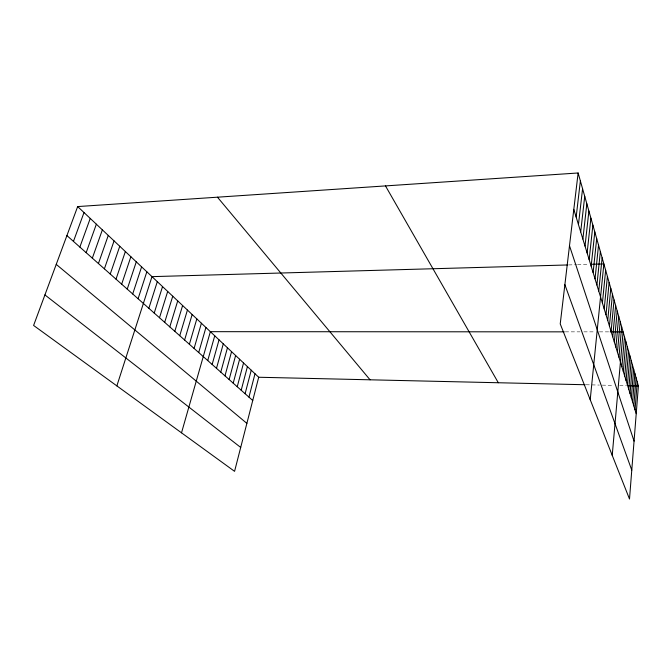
<?xml version="1.0" encoding="UTF-8"?>
<svg xmlns="http://www.w3.org/2000/svg" width="672" height="672" viewBox="0 0 672 672"><rect width="100%" height="100%" fill="white"/><g stroke="black" fill="none" stroke-linecap="round" stroke-linejoin="round"><path stroke-width="0.5" stroke-dasharray="3.36 2.52" d="M568.596 264.928L576.568 264.709M577.567 264.676L588.63 264.365M565.295 331.85L579.995 331.859M583.859 331.859L595.501 331.867M599.399 331.867L610.201 331.867M586.026 384.762L599.382 385.064M602.272 385.132L613.872 385.4M619.71 385.535L626.564 385.686"/><path stroke-width="1.01" d="M635.023 409.819L637.241 381.881M578.122 172.981L638.4 385.963L629.504 499.019L560.23 323.912L578.122 172.981L77.666 206.573L33.6 325.45L234.57 471.341L258.703 377.252L77.666 206.573M631.327 397.715L633.654 369.197M632.587 401.822L634.872 373.498M633.814 405.854L636.073 377.723M628.757 389.281L631.159 360.368M630.059 393.54L632.419 364.829M626.086 380.537L628.564 351.221M627.43 384.955L629.874 355.832M623.314 371.465L625.884 341.729M624.716 376.043L627.236 346.517M612.226 455.339L623.095 331.876L610.201 331.867M621.886 366.803L624.498 336.848M617.442 352.254L620.197 321.644M618.954 357.193L621.659 326.81M615.905 347.214L618.71 316.378M612.738 336.823L615.636 305.542M614.334 342.073L617.19 311.01M609.428 326.012L612.444 294.252M611.1 331.472L614.057 299.956M607.732 320.435L610.798 288.439M604.212 308.935L607.404 276.444M605.993 314.748L609.118 282.509M602.406 302.996L605.648 270.262M598.752 291.035L602.129 257.804M590.218 399.722L603.868 263.936L591.654 264.281M596.912 285.02L600.356 251.538M595.031 278.872L598.542 245.146M591.158 266.179L594.812 231.949M593.116 272.597L596.694 238.619M589.159 259.627L592.88 225.137M587.11 252.924L590.906 218.173M585.018 246.07L588.899 211.058M582.876 239.064L586.832 203.784M580.684 231.899L584.732 196.342M576.156 217.048L580.373 180.944M578.449 224.557L582.574 188.731M248.951 397.127L254.999 373.758M245.104 393.708L251.236 370.213M241.198 390.247L247.414 366.61M237.233 386.728L243.541 362.956M233.209 383.158L239.61 359.251M229.127 379.529L235.62 355.488M224.977 375.85L231.571 351.666M220.769 372.112L227.455 347.794M216.493 368.323L223.28 343.854M212.15 364.468L219.038 339.856M207.74 360.553L214.738 335.798M181.516 432.818L210.361 331.674L564.245 331.85M198.71 352.54L205.918 327.491M194.082 348.432L201.407 323.232M189.378 344.266L196.82 318.906M184.607 340.024L192.158 314.513M179.743 335.714L187.429 310.052M174.812 331.338L182.616 305.516M169.789 326.878L177.719 300.905M164.682 322.35L172.746 296.209M159.491 317.747L167.689 291.446M154.216 313.06L162.54 286.591M148.84 308.288L157.307 281.66M116.861 385.888L151.99 276.637L567.596 264.961M138.088 298.746L146.84 271.79M132.703 293.975L141.607 266.851M127.235 289.12L136.282 261.836M121.674 284.18L130.872 256.729M116.012 279.157L125.362 251.538M110.25 274.042L119.759 246.263M104.387 268.842L114.064 240.887M98.423 263.55L108.268 235.418M92.341 258.157L102.362 229.858M86.159 252.672L96.356 224.188M79.859 247.078L90.241 218.425M73.45 241.391L84.008 212.554M258.703 377.252L585.085 384.737M628.522 385.736L638.4 385.963M44.923 294.916L240.702 447.451M56.238 264.373L246.876 423.368M66.914 235.586L252.748 400.495M217.468 197.19L370.054 379.806M385.484 185.909L498.313 382.746M564.883 284.668L631.772 470.14M569.495 245.75L634.057 441.143M573.804 209.362L636.216 413.708"/></g></svg>
